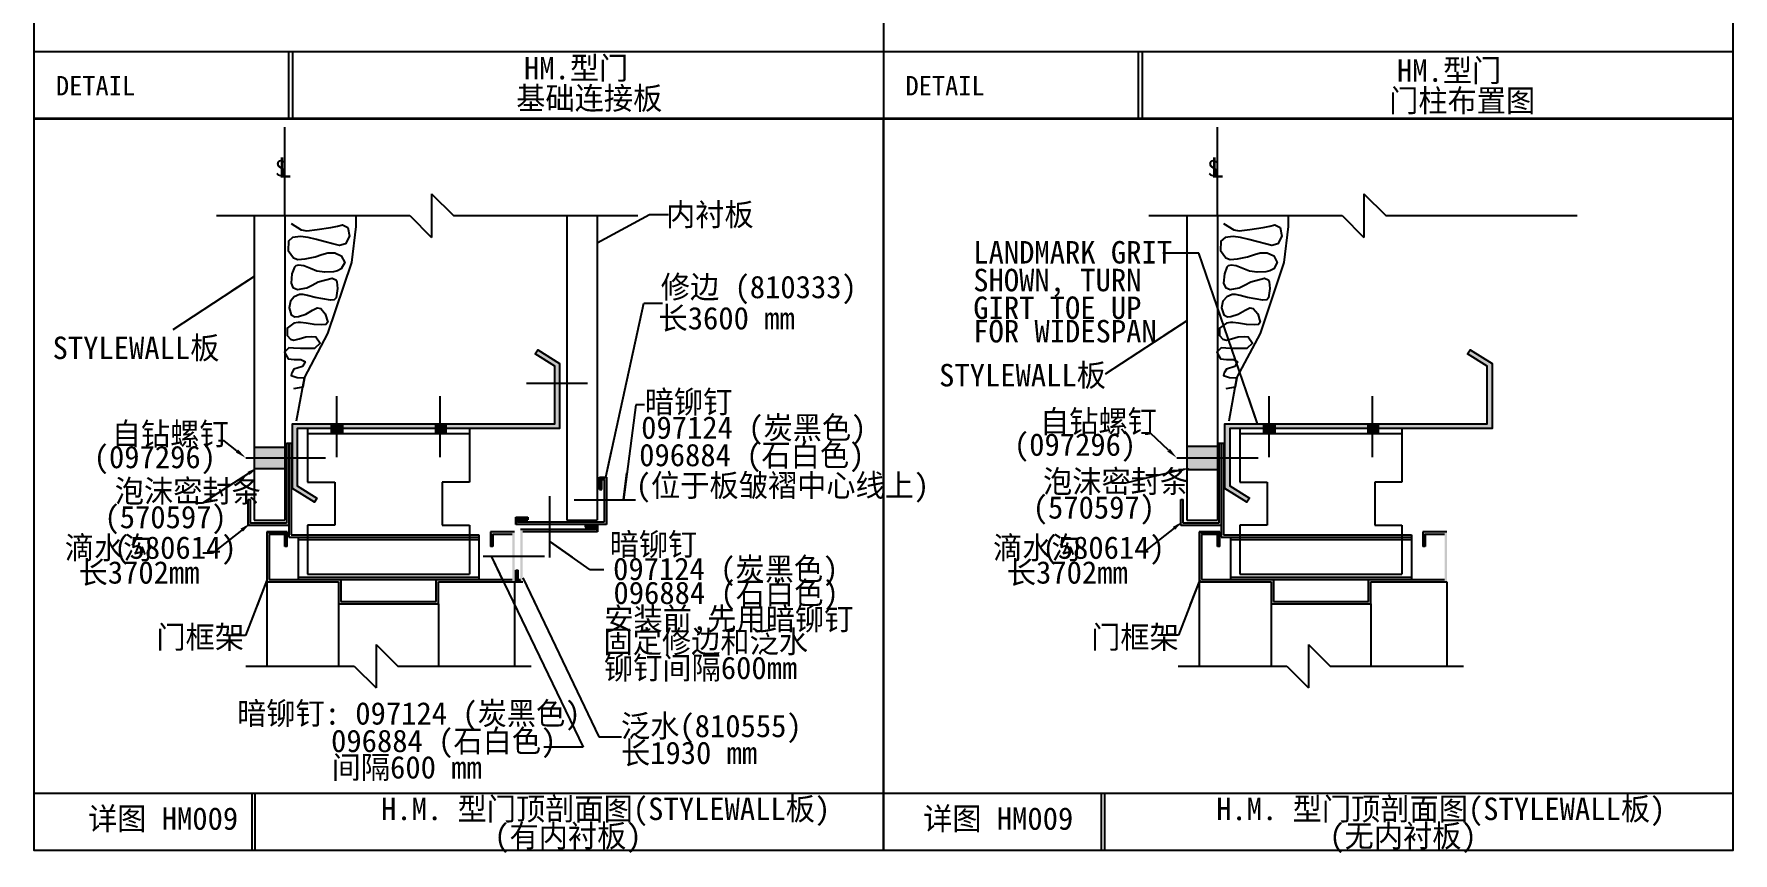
# Model space of a CAD drawing. Header units: metres. Extents: x 34 to 412, y 50 to 289.
# Drawn here: x 33.7 to 222.6, y 49.6 to 140.7 of the extents above; entities that cross this region are included whole.
import ezdxf

# ---------------------------------------------------------------- set-up
doc = ezdxf.new("R2010")
doc.units = ezdxf.units.M
for name, color, linetype in [('CALL', 1, 'Continuous'), ('CTRL', 5, 'Continuous'), ('NOTE', 5, 'Continuous'), ('OBJS', 7, 'Continuous'), ('STRL', 2, 'Continuous'), ('TITLELINES', 1, 'Continuous'), ('TITLETEXT', 5, 'Continuous'), ('TTLB-SHBD', 1, 'Continuous')]:
    doc.layers.add(name, color=color, linetype=linetype)

# ---------------------------------------------------------------- blocks, each defined once
blk = doc.blocks.new('DETBLK')
at = {"layer": 'TTLB-SHBD'}
for p, q in [((6.57, 0), (0, 0)), ((0, 0), (0, -5.32)), ((6.57, 0), (6.57, -5.32)), ((0, -4.8), (6.57, -4.8)), ((1.97, -4.8), (1.97, -5.31)), ((2, -4.8), (2, -5.31)), ((0, -5.32), (6.57, -5.32))]:
    blk.add_line(p, q, dxfattribs=at)
blk.add_text('DETAIL ', height=0.15, dxfattribs=at).set_placement((0.17, -5.14))
blk = doc.blocks.new('DFBARROW')
blk.add_lwpolyline([(0, 0), (0.12, 0)])
blk = doc.blocks.new('SL')
for s, height, p in [('S', 0.12, (-0.1, -0.06)), ('L', 0.15, (-0.08, -0.07))]:
    blk.add_text(s, height=height).set_placement(p)

msp = doc.modelspace()

# ---------------------------------------------------------------- linework, layer by layer
msp.add_line((184.02, 120.52), (205.32, 120.52))
at = {"layer": 'CALL'}
for p, q in [((96.32, 117.48), (102.13, 120.64)), ((102.13, 120.64), (104.23, 120.64)), ((163.22, 116.33), (159.22, 116.33)), ((169.77, 97.37), (163.22, 116.33)), ((58.17, 113.75), (49.09, 107.83)), ((97.26, 91.41), (101.48, 110.79)), ((101.48, 110.79), (103.58, 110.79)), ((161.89, 108.82), (152.81, 102.89)), ((100.6, 99.46), (99.23, 88.92)), ((101.56, 99.46), (100.6, 99.46)), ((57.53, 91.84), (52.41, 88.53)), ((155.06, 90.76), (154.27, 90.76)), ((160.99, 92.15), (155.06, 90.76)), ((52.41, 88.53), (51.63, 88.53)), ((56.77, 85.54), (53.5, 82.96)), ((160.47, 85.74), (157.19, 83.17)), ((95.53, 81.11), (91.05, 84.26)), ((157.19, 83.17), (156.15, 83.17)), ((53.5, 82.96), (52.46, 82.96)), ((84.51, 82.62), (94.75, 61.38)), ((59.56, 79.97), (57.18, 73.82)), ((88.02, 80.23), (96.5, 62.55)), ((97.04, 81.11), (95.53, 81.11)), ((163.33, 80), (160.95, 73.85)), ((57.18, 73.82), (55.08, 73.82)), ((160.95, 73.85), (158.85, 73.85)), ((96.5, 62.55), (99.01, 62.55)), ((94.75, 61.38), (90.38, 61.38))]:
    msp.add_line(p, q, dxfattribs=at)
for points in [[(57.41, 92.02), (57.64, 91.67), (58.58, 92.52)], [(160.94, 92.35), (161.04, 91.95), (162.21, 92.44)], [(56.64, 85.7), (56.9, 85.37), (57.76, 86.31)], [(160.34, 85.9), (160.59, 85.58), (161.45, 86.51)]]:
    msp.add_solid(points, dxfattribs=at)
at = {"layer": 'CTRL'}
for p, q in [((67.34, 93.63), (67.34, 100.44)), ((78.84, 93.63), (78.84, 100.44)), ((88.43, 101.88), (95.24, 101.88)), ((171.06, 93.63), (171.06, 100.44)), ((182.56, 93.63), (182.56, 100.44)), ((57.21, 93.57), (66.1, 93.57)), ((160.77, 93.57), (169.82, 93.57)), ((91.05, 82.5), (91.05, 89.31)), ((93.76, 88.92), (100.56, 88.92)), ((83.62, 82.62), (90.43, 82.62))]:
    msp.add_line(p, q, dxfattribs=at)
at = {"layer": 'OBJS'}
for p, q in [((77.88, 122.94), (80.31, 120.52)), ((77.88, 122.94), (77.88, 118.1)), ((181.6, 122.94), (184.02, 120.52)), ((181.6, 122.94), (181.6, 118.1)), ((53.95, 120.52), (75.46, 120.52)), ((58.17, 120.52), (58.17, 86.63)), ((61.58, 120.52), (61.58, 86.63)), ((75.46, 120.52), (77.88, 118.1)), ((80.31, 120.52), (100.81, 120.52)), ((92.92, 120.52), (92.92, 86.63)), ((96.32, 120.52), (96.32, 86.63)), ((157.67, 120.52), (179.18, 120.52)), ((161.89, 120.52), (161.89, 86.63)), ((165.29, 120.52), (165.29, 86.63)), ((179.18, 120.52), (181.6, 118.1)), ((64.09, 96.85), (64.09, 90.85)), ((66.72, 97.37), (66.72, 96.27)), ((67.97, 97.37), (67.97, 96.27)), ((79.47, 97.37), (79.47, 96.27)), ((82.1, 96.85), (82.1, 90.85)), ((167.8, 96.85), (167.8, 90.85)), ((170.43, 97.37), (170.43, 96.27)), ((171.69, 97.37), (171.69, 96.27)), ((183.18, 97.37), (183.18, 96.27)), ((185.82, 96.85), (185.82, 90.85)), ((54.82, 95.46), (54.18, 95.46)), ((56.23, 94.35), (54.82, 95.46)), ((58.17, 94.76), (61.58, 94.76)), ((61.73, 95.2), (61.73, 86.31)), ((61.73, 95.2), (62.25, 95.2)), ((61.99, 95.2), (61.99, 84.76)), ((62.25, 95.2), (62.25, 85.02)), ((64.09, 96.27), (82.1, 96.27)), ((157.85, 96.32), (156.85, 96.32)), ((159.86, 94.43), (157.85, 96.32)), ((161.89, 94.88), (165.29, 94.88)), ((165.44, 95.2), (165.44, 86.31)), ((165.44, 95.2), (165.96, 95.2)), ((165.7, 95.2), (165.7, 84.76)), ((165.96, 95.2), (165.96, 85.02)), ((167.8, 96.27), (185.82, 96.27)), ((58.17, 92.38), (61.58, 92.38)), ((64.09, 90.85), (67.11, 90.85)), ((67.11, 90.85), (67.11, 86.07)), ((79.08, 90.85), (79.08, 86.07)), ((82.1, 90.85), (79.08, 90.85)), ((96.56, 91.41), (97.36, 91.41)), ((96.56, 90.06), (96.56, 91.41)), ((96.82, 90.06), (96.82, 91.15)), ((96.82, 91.15), (97.1, 91.15)), ((97.1, 91.15), (97.1, 86.42)), ((97.36, 91.41), (97.36, 86.16)), ((161.89, 92.26), (165.29, 92.26)), ((167.8, 90.85), (170.82, 90.85)), ((170.82, 90.85), (170.82, 86.07)), ((185.82, 90.85), (182.79, 90.85)), ((182.79, 90.85), (182.79, 86.07)), ((57.49, 86.05), (57.49, 88.94)), ((57.49, 88.94), (57.76, 88.94)), ((57.76, 86.31), (57.76, 88.94)), ((96.56, 90.06), (96.82, 90.06)), ((161.21, 86.05), (161.21, 88.94)), ((161.21, 88.94), (161.47, 88.94)), ((161.47, 86.31), (161.47, 88.94)), ((87.27, 86.16), (87.27, 86.96)), ((87.27, 86.96), (88.61, 86.96)), ((88.61, 86.96), (88.61, 86.69)), ((61.99, 86.05), (57.49, 86.05)), ((61.73, 86.31), (57.76, 86.31)), ((58.17, 86.63), (61.58, 86.63)), ((59.56, 85.33), (59.56, 79.78)), ((61.84, 85.33), (59.56, 85.33)), ((59.83, 85.06), (59.83, 80.04)), ((61.58, 85.06), (59.83, 85.06)), ((61.58, 83.7), (61.58, 85.06)), ((61.84, 83.7), (61.84, 85.33)), ((67.11, 86.07), (64.09, 86.07)), ((64.09, 86.07), (64.09, 85.02)), ((79.08, 86.07), (82.1, 86.07)), ((82.1, 86.07), (82.1, 85.02)), ((87.12, 85.33), (84.43, 85.33)), ((84.43, 85.33), (84.43, 83.7)), ((86.85, 85.06), (84.69, 85.06)), ((84.69, 85.06), (84.69, 83.7)), ((97.36, 86.16), (87.27, 86.16)), ((87.53, 86.42), (87.53, 86.69)), ((87.53, 86.69), (88.61, 86.69)), ((97.1, 86.42), (87.53, 86.42)), ((96.07, 85.59), (87.76, 85.59)), ((96.33, 85.33), (88.02, 85.33)), ((92.92, 86.63), (96.32, 86.63)), ((94.97, 86.13), (94.97, 85.87)), ((94.97, 86.13), (96.33, 86.13)), ((94.97, 85.87), (96.07, 85.87)), ((96.07, 85.87), (96.07, 85.59)), ((96.33, 86.13), (96.33, 85.33)), ((165.7, 86.05), (161.21, 86.05)), ((165.44, 86.31), (161.47, 86.31)), ((161.89, 86.63), (165.29, 86.63)), ((163.28, 85.33), (163.28, 79.78)), ((165.56, 85.33), (163.28, 85.33)), ((163.54, 85.06), (163.54, 80.04)), ((165.29, 85.06), (163.54, 85.06)), ((165.29, 83.7), (165.29, 85.06)), ((165.56, 83.7), (165.56, 85.33)), ((170.82, 86.07), (167.8, 86.07)), ((167.8, 86.07), (167.8, 85.02)), ((182.79, 86.07), (185.82, 86.07)), ((185.82, 86.07), (185.82, 85.02)), ((190.83, 85.33), (188.15, 85.33)), ((188.15, 85.33), (188.15, 83.7)), ((190.57, 85.06), (188.41, 85.06)), ((188.41, 85.06), (188.41, 83.7)), ((61.84, 83.7), (61.58, 83.7)), ((61.99, 84.76), (83.16, 84.76)), ((62.25, 85.02), (83.16, 85.02)), ((63.03, 84.76), (63.03, 80.04)), ((63.03, 84.49), (83.16, 84.49)), ((64.09, 85.02), (64.09, 80.65)), ((82.1, 85.02), (82.1, 80.65)), ((83.16, 85.02), (83.16, 80.04)), ((84.69, 83.7), (84.43, 83.7)), ((165.56, 83.7), (165.29, 83.7)), ((165.7, 84.76), (186.88, 84.76)), ((165.96, 85.02), (186.88, 85.02)), ((166.74, 84.76), (166.74, 80.04)), ((166.74, 84.49), (186.88, 84.49)), ((167.8, 85.02), (167.8, 80.65)), ((185.82, 85.02), (185.82, 80.65)), ((186.88, 85.02), (186.88, 80.04)), ((188.41, 83.7), (188.15, 83.7)), ((59.56, 79.78), (67.55, 79.78)), ((59.56, 79.78), (59.56, 70.4)), ((59.83, 80.04), (67.81, 80.04)), ((63.03, 80.3), (83.16, 80.3)), ((64.09, 80.65), (82.1, 80.65)), ((67.55, 79.78), (67.55, 77.34)), ((67.81, 80.04), (78.4, 80.04)), ((67.81, 80.04), (67.81, 77.61)), ((78.4, 80.04), (86.85, 80.04)), ((78.4, 77.61), (78.4, 80.04)), ((78.66, 79.78), (87.12, 79.78)), ((78.66, 77.34), (78.66, 79.78)), ((87.12, 79.78), (87.12, 70.4)), ((87.25, 81.08), (87.51, 81.08)), ((87.25, 79.75), (87.25, 81.08)), ((88.02, 79.75), (87.25, 79.75)), ((87.51, 80.01), (87.51, 81.08)), ((87.76, 80.01), (87.51, 80.01)), ((163.28, 79.78), (171.27, 79.78)), ((163.28, 79.78), (163.28, 70.4)), ((163.54, 80.04), (171.53, 80.04)), ((166.74, 80.3), (186.88, 80.3)), ((167.8, 80.65), (185.82, 80.65)), ((171.27, 79.78), (171.27, 77.34)), ((171.53, 80.04), (182.11, 80.04)), ((171.53, 80.04), (171.53, 77.61)), ((182.11, 80.04), (190.57, 80.04)), ((182.11, 77.61), (182.11, 80.04)), ((182.37, 79.78), (190.83, 79.78)), ((182.37, 77.34), (182.37, 79.78)), ((190.83, 79.78), (190.83, 70.4)), ((67.81, 77.61), (78.4, 77.61)), ((171.53, 77.61), (182.11, 77.61)), ((67.55, 77.34), (78.66, 77.34)), ((67.55, 77.34), (67.55, 70.4)), ((78.66, 77.34), (78.66, 70.4)), ((171.27, 77.34), (182.37, 77.34)), ((171.27, 77.34), (171.27, 70.4)), ((182.37, 77.34), (182.37, 70.4)), ((71.71, 72.82), (71.71, 67.98)), ((71.71, 72.82), (74.13, 70.4)), ((175.43, 72.82), (177.85, 70.4)), ((175.43, 72.82), (175.43, 67.98)), ((57.23, 70.4), (69.29, 70.4)), ((69.29, 70.4), (71.71, 67.98)), ((74.13, 70.4), (88.97, 70.4)), ((160.94, 70.4), (173, 70.4)), ((173, 70.4), (175.43, 67.98)), ((177.85, 70.4), (192.68, 70.4))]:
    msp.add_line(p, q, dxfattribs=at)
for points in [[(62.26, 119.65), (63.39, 118.95), (64, 118.84), (65.17, 118.96), (66.67, 119.19), (67.43, 119.36), (67.99, 119.48), (68.58, 119.2), (68.77, 118.23), (68.3, 117.37), (67.63, 117.2), (66.92, 117.37), (66.06, 117.59), (65.08, 117.85), (64.14, 118.09), (63.31, 118.19), (62.43, 118.09), (61.97, 117.67), (61.94, 116.63), (61.94, 116.63), (62.53, 115.81), (63, 115.63), (63.81, 115.72), (64.93, 115.95), (65.69, 116.19), (66.35, 116.38), (67.13, 116.39), (67.84, 116.06), (68.22, 115.29), (67.84, 114.6), (67.41, 114.39), (66.99, 114.28), (66, 114.24), (65.14, 114.35), (64.41, 114.64), (63.68, 114.92), (63.09, 114.99), (62.79, 114.92), (62.63, 114.77), (62.36, 114.03), (62.27, 112.99), (62.47, 112.54), (62.98, 112.31), (64, 112.47), (64.6, 112.77), (65.28, 113.14), (66.82, 113.55), (67.24, 113.39), (67.36, 113.15), (67.42, 112.4), (67.26, 111.36), (67.06, 111.15), (66.65, 111.1), (64.93, 111.4), (64.1, 111.64), (63.61, 111.76), (63.21, 111.73), (62.61, 111.47), (62.2, 111.01), (62.04, 110.26), (62.28, 109.5), (62.68, 109.27), (63.08, 109.3), (63.89, 109.55), (64.65, 110.01), (65.17, 110.26), (65.55, 110.17), (66.06, 109.59), (66.34, 108.67), (66.14, 108.41), (65.68, 108.36), (64.82, 108.41), (63.92, 108.54), (63.29, 108.62), (63.06, 108.62), (62.58, 108.55), (61.82, 108), (61.83, 107.17), (62.19, 106.78), (62.58, 106.67), (63.14, 106.8), (63.89, 107.02), (64.58, 107.07), (65, 107.02), (65.48, 106.34), (64.85, 105.74), (64.36, 105.73), (63.29, 105.74), (62.52, 105.79), (62.01, 105.81), (61.51, 105.34), (61.94, 104.57), (62.59, 104.51), (63.36, 104.5), (63.71, 104.33), (63.82, 104.25), (63.52, 103.74), (62.58, 103.43), (62.34, 103.03), (62.26, 102.75), (62.94, 102.51), (63.74, 102.47), (63.56, 101.44), (62.51, 101.26)], [(62.87, 97.69), (63.74, 102.47), (66.36, 107.42), (69.02, 115.29), (69.49, 119.31), (69.49, 120.52)], [(165.97, 119.65), (167.11, 118.95), (167.72, 118.84), (168.89, 118.96), (170.38, 119.19), (171.14, 119.36), (171.7, 119.48), (172.29, 119.2), (172.48, 118.23), (172.01, 117.37), (171.35, 117.2), (170.64, 117.37), (169.78, 117.59), (168.79, 117.85), (167.86, 118.09), (167.03, 118.19), (166.15, 118.09), (165.69, 117.67), (165.65, 116.63), (165.65, 116.63), (166.25, 115.81), (166.72, 115.63), (167.53, 115.72), (168.64, 115.95), (169.41, 116.19), (170.06, 116.38), (170.84, 116.39), (171.56, 116.06), (171.94, 115.29), (171.56, 114.6), (171.13, 114.39), (170.7, 114.28), (169.72, 114.24), (168.85, 114.35), (168.13, 114.64), (167.39, 114.92), (166.81, 114.99), (166.5, 114.92), (166.35, 114.77), (166.08, 114.03), (165.98, 112.99), (166.18, 112.54), (166.7, 112.31), (167.72, 112.47), (168.31, 112.77), (169, 113.14), (170.53, 113.55), (170.95, 113.39), (171.07, 113.15), (171.13, 112.4), (170.97, 111.36), (170.78, 111.15), (170.36, 111.1), (168.64, 111.4), (167.81, 111.64), (167.32, 111.76), (166.92, 111.73), (166.33, 111.47), (165.91, 111.01), (165.76, 110.26), (166, 109.5), (166.4, 109.27), (166.79, 109.3), (167.61, 109.55), (168.37, 110.01), (168.89, 110.26), (169.27, 110.17), (169.78, 109.59), (170.05, 108.67), (169.85, 108.41), (169.39, 108.36), (168.53, 108.41), (167.63, 108.54), (167, 108.62), (166.77, 108.62), (166.29, 108.55), (165.53, 108), (165.54, 107.17), (165.91, 106.78), (166.29, 106.67), (166.86, 106.8), (167.61, 107.02), (168.3, 107.07), (168.71, 107.02), (169.2, 106.34), (168.57, 105.74), (168.08, 105.73), (167, 105.74), (166.23, 105.79), (165.72, 105.81), (165.22, 105.34), (165.65, 104.57), (166.31, 104.51), (167.07, 104.5), (167.42, 104.33), (167.54, 104.25), (167.23, 103.74), (166.29, 103.43), (166.05, 103.03), (165.97, 102.75), (166.65, 102.51), (167.45, 102.47), (167.27, 101.44), (166.22, 101.26)], [(166.59, 97.69), (167.45, 102.47), (170.08, 107.42), (172.73, 115.29), (173.21, 119.31), (173.21, 120.52)]]:
    msp.add_lwpolyline(points, dxfattribs=at)
for points in [[(78.34, 96.85), (62.95, 96.85), (62.95, 90.45), (65.13, 89.09), (64.85, 88.65), (62.43, 90.16), (62.43, 97.37), (78.34, 97.37), (91.6, 97.37), (91.6, 103.77), (89.42, 105.13), (89.7, 105.57), (92.12, 104.06), (92.12, 96.85)], [(182.05, 96.85), (166.67, 96.85), (166.67, 90.45), (168.85, 89.09), (168.57, 88.65), (166.14, 90.16), (166.14, 97.37), (182.05, 97.37), (195.31, 97.37), (195.31, 103.77), (193.13, 105.13), (193.41, 105.57), (195.84, 104.06), (195.84, 96.85)]]:
    msp.add_lwpolyline(points, close=True, dxfattribs=at)
for points in [[(89.7, 105.57), (89.42, 105.13), (92.12, 104.06), (91.6, 103.77)], [(92.12, 104.06), (91.6, 103.77), (92.12, 96.85), (91.6, 97.37)], [(193.41, 105.57), (193.13, 105.13), (195.84, 104.06), (195.31, 103.77)], [(195.84, 104.06), (195.31, 103.77), (195.84, 96.85), (195.31, 97.37)], [(92.12, 96.85), (91.6, 97.37), (62.84, 96.88), (62.43, 97.37)], [(62.84, 96.88), (62.43, 97.37), (62.95, 90.45), (62.43, 90.16)], [(62.95, 90.45), (62.95, 96.85), (62.43, 90.16), (62.43, 97.37)], [(66.72, 97.37), (66.72, 96.27), (67.97, 97.37), (67.97, 96.27)], [(78.22, 97.37), (78.22, 96.27), (79.47, 97.37), (79.47, 96.27)], [(195.84, 96.85), (195.31, 97.37), (166.55, 96.88), (166.14, 97.37)], [(166.55, 96.88), (166.14, 97.37), (166.67, 90.45), (166.14, 90.16)], [(166.67, 90.45), (166.67, 96.85), (166.14, 90.16), (166.14, 97.37)], [(170.43, 97.37), (170.43, 96.27), (171.69, 97.37), (171.69, 96.27)], [(181.93, 97.37), (181.93, 96.27), (183.18, 97.37), (183.18, 96.27)], [(56.36, 94.51), (56.1, 94.18), (57.21, 93.57)], [(58.17, 94.76), (61.58, 94.76), (58.17, 93.57), (61.58, 93.57)], [(61.73, 86.31), (61.73, 95.2), (61.99, 86.05), (61.99, 95.2)], [(160.01, 94.58), (159.72, 94.28), (160.77, 93.57)], [(161.89, 94.88), (165.29, 94.88), (161.89, 93.57), (165.29, 93.57)], [(165.44, 86.31), (165.44, 95.2), (165.7, 86.05), (165.7, 95.2)], [(58.17, 92.38), (61.58, 92.38), (58.17, 93.57), (61.58, 93.57)], [(161.89, 92.26), (165.29, 92.26), (161.89, 93.57), (165.29, 93.57)], [(97.1, 91.15), (97.36, 91.41), (96.82, 91.15), (96.56, 91.41)], [(96.82, 91.15), (96.56, 91.41), (96.82, 90.06), (96.56, 90.06)], [(97.1, 86.42), (97.36, 86.16), (97.1, 91.15), (97.36, 91.41)], [(57.49, 88.94), (57.49, 86.05), (57.76, 88.94), (57.76, 86.31)], [(62.95, 90.45), (62.43, 90.16), (65.13, 89.09), (64.85, 88.65)], [(161.21, 88.94), (161.21, 86.05), (161.47, 88.94), (161.47, 86.31)], [(166.67, 90.45), (166.14, 90.16), (168.85, 89.09), (168.57, 88.65)], [(88.61, 86.96), (88.61, 86.69), (87.27, 86.96), (87.53, 86.69)], [(87.27, 86.96), (87.53, 86.69), (87.27, 86.16), (87.53, 86.42)], [(57.76, 86.31), (57.49, 86.05), (61.73, 86.31), (61.99, 86.05)], [(59.56, 85.33), (59.56, 79.78), (59.83, 85.06), (59.83, 80.04)], [(61.84, 85.33), (61.58, 85.06), (59.56, 85.33), (59.83, 85.06)], [(61.58, 83.7), (61.84, 83.7), (61.58, 85.06), (61.84, 85.33)], [(87.12, 85.33), (84.43, 85.33), (86.85, 85.06), (84.69, 85.06)], [(84.43, 85.33), (84.43, 83.7), (84.69, 85.06), (84.69, 83.7)], [(86.85, 80.04), (86.85, 85.06), (87.12, 79.78), (87.12, 85.33)], [(87.53, 86.42), (87.27, 86.16), (97.1, 86.42), (97.36, 86.16)], [(87.76, 80.01), (88.02, 79.75), (87.76, 85.59), (88.02, 85.33)], [(87.76, 85.59), (88.02, 85.33), (96.07, 85.59), (96.33, 85.33)], [(96.07, 85.87), (96.33, 86.13), (94.97, 85.87), (94.97, 86.13)], [(96.07, 85.59), (96.33, 85.33), (96.07, 85.87), (96.33, 86.13)], [(161.47, 86.31), (161.21, 86.05), (165.44, 86.31), (165.7, 86.05)], [(163.28, 85.33), (163.28, 79.78), (163.54, 85.06), (163.54, 80.04)], [(165.56, 85.33), (165.29, 85.06), (163.28, 85.33), (163.54, 85.06)], [(165.29, 83.7), (165.56, 83.7), (165.29, 85.06), (165.56, 85.33)], [(190.83, 85.33), (188.15, 85.33), (190.57, 85.06), (188.41, 85.06)], [(188.15, 85.33), (188.15, 83.7), (188.41, 85.06), (188.41, 83.7)], [(190.57, 80.04), (190.57, 85.06), (190.83, 79.78), (190.83, 85.33)], [(59.83, 80.04), (59.56, 79.78), (67.81, 80.04), (67.55, 79.78)], [(67.55, 79.78), (67.55, 77.34), (67.81, 80.04), (67.81, 77.61)], [(78.4, 80.04), (78.66, 79.78), (86.85, 80.04), (87.12, 79.78)], [(78.4, 77.61), (78.4, 80.04), (78.66, 77.34), (78.66, 79.78)], [(87.25, 81.08), (87.25, 79.75), (87.51, 81.08), (87.51, 80.01)], [(87.51, 80.01), (87.76, 80.01), (87.25, 79.75), (88.02, 79.75)], [(163.54, 80.04), (163.28, 79.78), (171.53, 80.04), (171.27, 79.78)], [(171.27, 79.78), (171.27, 77.34), (171.53, 80.04), (171.53, 77.61)], [(182.11, 80.04), (182.37, 79.78), (190.57, 80.04), (190.83, 79.78)], [(182.11, 77.61), (182.11, 80.04), (182.37, 77.34), (182.37, 79.78)], [(67.81, 77.61), (67.55, 77.34), (78.4, 77.61), (78.66, 77.34)], [(171.53, 77.61), (171.27, 77.34), (182.11, 77.61), (182.37, 77.34)]]:
    msp.add_solid(points, dxfattribs=at)
at = {"layer": 'STRL'}
for p, q in [((61.58, 120.52), (61.58, 130.34)), ((165.29, 120.52), (165.29, 130.34))]:
    msp.add_line(p, q, dxfattribs=at)
at = {"layer": 'TITLELINES'}
for points in [[(33.66, 131.31), (33.66, 49.94), (128.16, 49.94), (128.16, 131.31), (33.66, 131.31)], [(128.16, 131.31), (128.16, 49.94), (222.66, 49.94), (222.66, 131.31), (128.16, 131.31)], [(128.16, 56.24), (33.66, 56.24)], [(57.88, 56.24), (57.88, 49.94)], [(58.26, 49.94), (58.26, 56.24)], [(222.66, 56.24), (128.16, 56.24)], [(152.38, 56.24), (152.38, 49.94)], [(152.76, 49.94), (152.76, 56.24)]]:
    msp.add_lwpolyline(points, dxfattribs=at)

# ---------------------------------------------------------------- block references
at = {"xscale": 14.38, "yscale": 14.38, "zscale": 14.38}
for p in [(33.66, 207.8), (128.16, 207.8)]:
    msp.add_blockref('DETBLK', p, dxfattribs=at)
at = {"layer": 'CALL', "xscale": 25.2, "yscale": 25.2, "zscale": 25.2}
for p, rotation in [((96.32, 117.48), 28.51), ((58.17, 113.75), 213.12), ((161.89, 108.82), 213.12), ((169.77, 97.37), 109.06), ((97.26, 91.41), 77.52), ((99.23, 88.92), 82.59), ((91.05, 84.26), 324.88), ((84.51, 82.62), 295.74), ((59.56, 79.97), 248.84), ((88.02, 80.23), 295.91), ((163.33, 80), 248.84)]:
    msp.add_blockref('DFBARROW', p, dxfattribs=dict(at, rotation=rotation))
at = {"layer": 'NOTE', "xscale": 15.12, "yscale": 15.12, "zscale": 15.12}
for p in [(62, 125.8), (165.71, 125.8)]:
    msp.add_blockref('SL', p, dxfattribs=at)

# ---------------------------------------------------------------- texts
at = {"layer": 'CALL'}
for s, p in [('HM.型门', (88.16, 135.68)), ('HM.型门', (185.27, 135.41)), ('基础连接板', (87.3, 132.33)), ('门柱布置图', (184.4, 132.06))]:
    msp.add_text(s, height=2.5, dxfattribs=at).set_placement(p)
at = {"layer": 'NOTE'}
for s, p in [('内衬板', (103.96, 119.39)), ('LANDMARK GRIT', (138.14, 115.19)), ('修边 (810333)', (103.38, 111.33)), ('SHOWN, TURN ', (138.14, 112.1)), ('GIRT TOE UP', (138.14, 109.02)), ('长3600 mm', (103.13, 107.86)), ('FOR WIDESPAN', (138.14, 106.41)), ('STYLEWALL板', (35.73, 104.56)), ('STYLEWALL板', (134.34, 101.52)), ('暗铆钉 ', (101.59, 98.55)), ('097124 (炭黑色)', (101.2, 95.69)), ('自钻螺钉', (145.56, 96.37)), ('自钻螺钉', (42.31, 94.99)), ('(097296)', (142.66, 93.8)), ('(097296)', (40.3, 92.42)), ('096884 (石白色)', (100.98, 92.64)), ('泡沫密封条', (42.65, 88.63)), ('(位于板皱褶中心线上)', (100.59, 89.26)), ('泡沫密封条', (145.9, 89.7)), ('(570597)', (144.75, 86.81)), ('(570597)', (41.5, 85.74)), ('滴水沟', (37.1, 82.33)), ('(580614)', (42.59, 82.34)), ('暗铆钉 ', (97.69, 82.7)), ('滴水沟', (140.35, 82.33)), ('(580614)', (145.84, 82.34)), ('长3702mm  ', (38.62, 79.58)), ('097124 (炭黑色)', (98.08, 79.97)), ('长3702mm  ', (141.87, 79.58)), ('096884 (石白色)', (98.12, 77.31)), ('安装前,先用暗铆钉 ', (97.1, 74.42)), ('门框架', (47.28, 72.38)), ('固定修边和泛水', (97.01, 71.88)), ('门框架', (151.25, 72.38)), ('铆钉间隔600mm', (97.06, 68.96)), ('暗铆钉: 097124 (炭黑色)', (56.25, 63.9)), ('泛水(810555)', (98.95, 62.5)), ('096884 (石白色)', (66.71, 60.84)), ('间隔600 mm', (66.77, 57.9)), ('长1930 mm', (98.95, 59.51))]:
    msp.add_text(s, height=2.5, dxfattribs=at).set_placement(p)
at = {"layer": 'TITLETEXT'}
for s, rotation, p in [('详图 HM009', 0.03, (39.67, 52.19)), (' H.M. 型门顶剖面图(STYLEWALL板)', 0.01, (70.57, 53.27)), ('详图 HM009', 0.03, (132.56, 52.19)), (' H.M. 型门顶剖面图(STYLEWALL板)', 0.01, (163.46, 53.27)), ('(有内衬板)', 0.01, (84.85, 50.28)), ('(无内衬板)', 0.01, (177.74, 50.28))]:
    msp.add_text(s, height=2.5, rotation=rotation, dxfattribs=at).set_placement(p)

doc.saveas('drawing.dxf')
